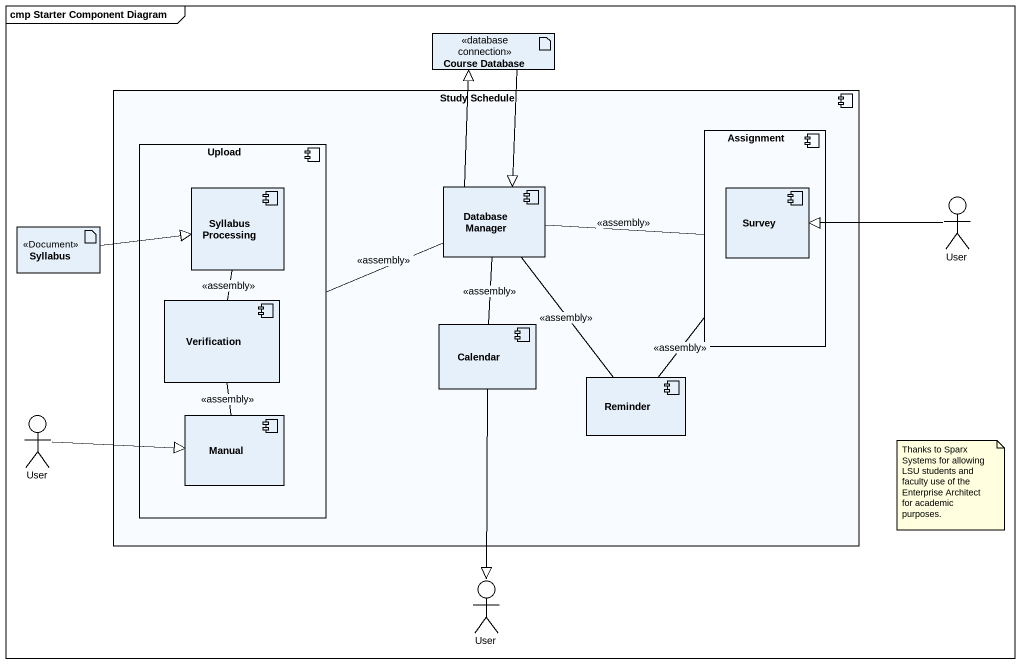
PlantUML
@startuml
mainframe cmp Starter Component Diagram
artifact "Course Database" as Course_Database <<database connection>>
component "Study Schedule" as Study_Schedule {
  component Upload {
    component "Syllabus Processing" as Syllabus_Processing
    component Verification
    component Manual
  }
  component Assignment {
    component Survey
  }
  component "Database Manager" as Database_Manager
  component Calendar
  component Reminder
}
actor User
artifact Syllabus <<Document>>
actor "User" as User_2
actor "User" as User_3
Course_Database --|> Database_Manager
Assignment -left- Database_Manager : <<assembly>>
Database_Manager -up-|> Course_Database
Database_Manager -left- Upload : <<assembly>>
Database_Manager -- Reminder : <<assembly>>
User -left-|> Survey
Syllabus -right-|> Syllabus_Processing
Verification -up- Syllabus_Processing : <<assembly>>
Verification -- Manual : <<assembly>>
Calendar -up- Database_Manager : <<assembly>>
Calendar --|> User_3
Reminder -up- Assignment : <<assembly>>
User_2 -right-|> Manual
note as N1
  Thanks to Sparx Systems for allowing LSU students and
  faculty use of the Enterprise Architect for academic purposes.
end note
@enduml
